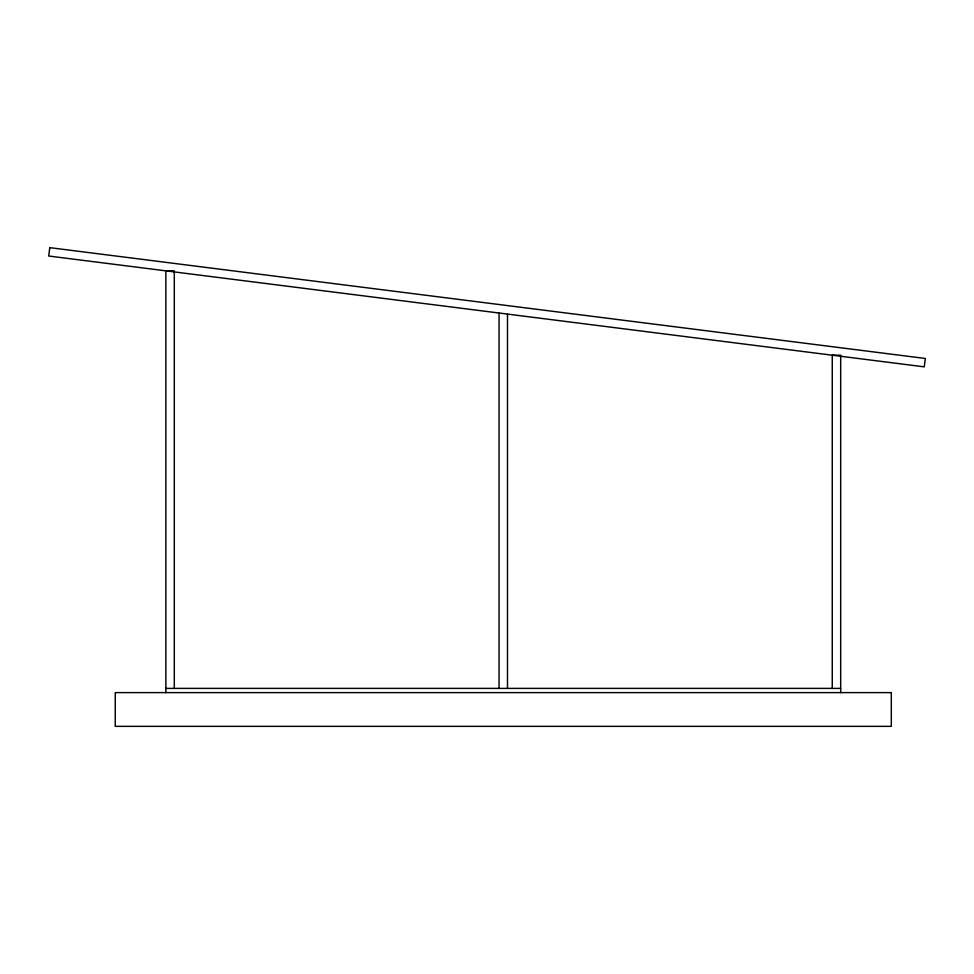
<?xml version="1.0" encoding="UTF-8"?>
<svg xmlns="http://www.w3.org/2000/svg" width="974" height="974" viewBox="0 0 974 974"><rect width="100%" height="100%" fill="white"/><g stroke="black" fill="none" stroke-linecap="round" stroke-linejoin="round"><path stroke-width="1.46" d="M165.86 688.399L840.684 688.399M840.684 692.611L840.684 355.193L832.259 355.193L832.259 688.399M507.491 314.091L507.491 688.399M499.053 313.019L499.053 688.399M174.297 688.399L174.297 270.845L165.86 270.845L165.86 692.611M49.759 247.652L48.7 256.016L924.241 366.845L925.3 358.469L49.759 247.652M891.295 692.611L115.249 692.611L115.249 726.348L891.295 726.348L891.295 692.611"/></g></svg>
